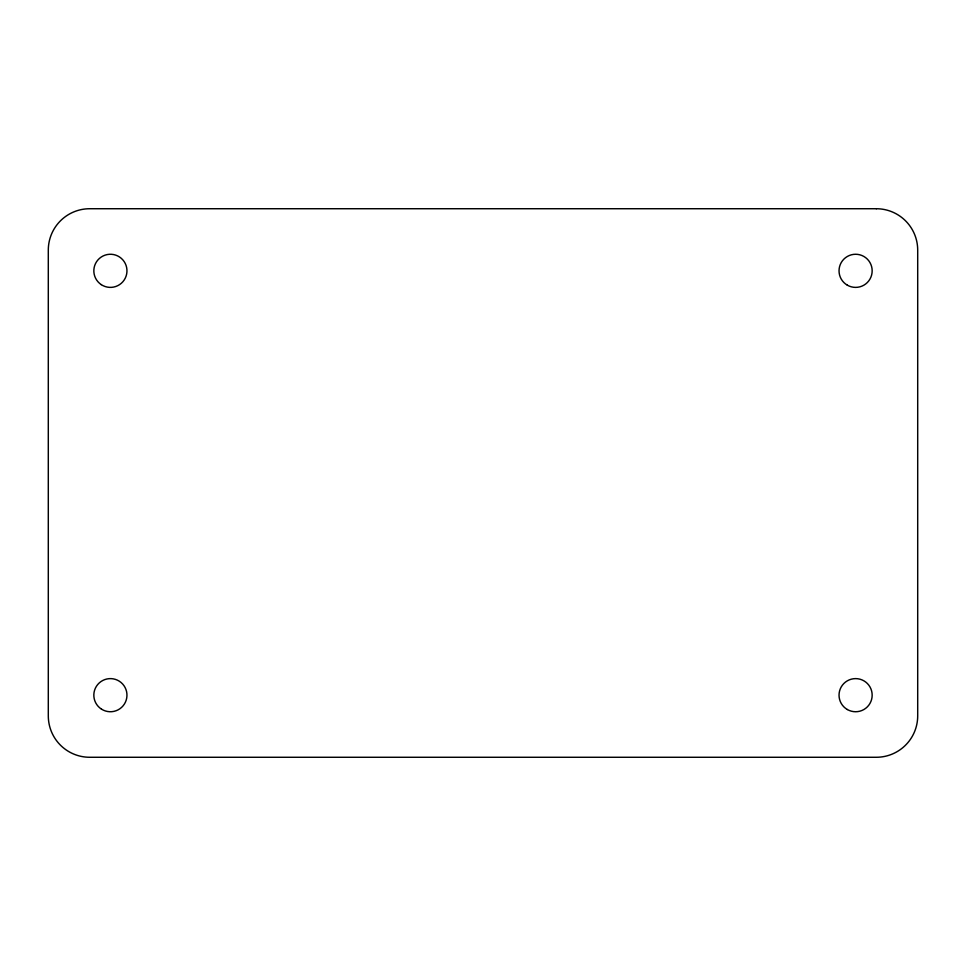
<?xml version="1.0" encoding="UTF-8"?>
<svg xmlns="http://www.w3.org/2000/svg" width="966" height="966" viewBox="0 0 966 966"><rect width="100%" height="100%" fill="white"/><g stroke="black" fill="none" stroke-linecap="round" stroke-linejoin="round"><path stroke-width="1.45" d="M876.295 208.728L89.705 208.728A41.405 41.405 0 0 0 48.3 250.122L48.3 715.878A41.405 41.405 0 0 0 89.705 757.272L876.295 757.272A41.405 41.405 0 0 0 917.7 715.878L917.7 250.122A41.405 41.405 0 0 0 876.295 208.728M101.478 709.129A16.555 16.555 0 0 0 126.944 695.918A16.555 16.555 0 0 0 102.77 680.475A16.555 16.555 0 0 0 101.478 709.129M847.315 709.515A16.555 16.555 0 0 0 872.165 695.17A16.555 16.555 0 0 0 847.315 680.837A16.555 16.555 0 0 0 847.315 709.515M847.315 285.163A16.555 16.555 0 0 0 872.165 270.83A16.555 16.555 0 0 0 847.315 256.485A16.555 16.555 0 0 0 847.315 285.163M101.237 284.62A16.555 16.555 0 0 0 126.932 271.869A16.555 16.555 0 0 0 103.036 255.99A16.555 16.555 0 0 0 101.237 284.62"/></g></svg>
